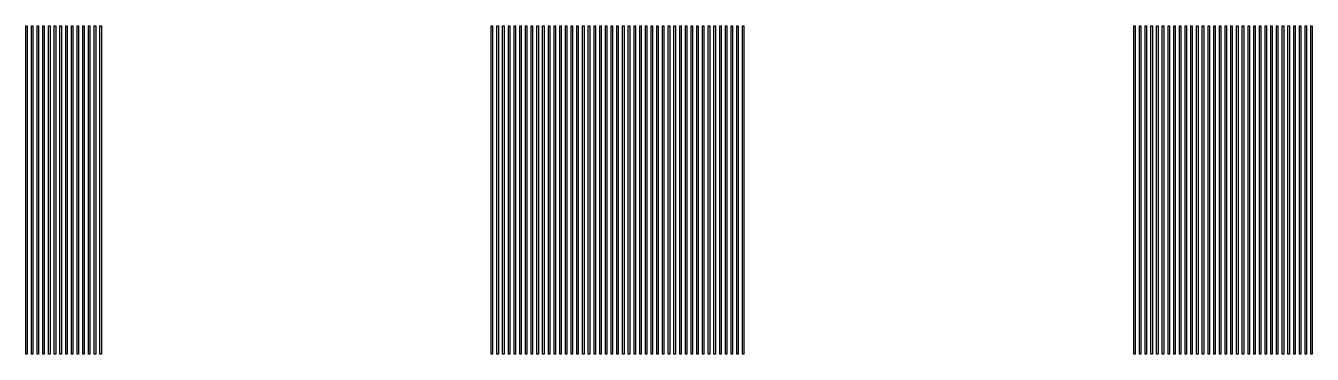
# Model space of a CAD drawing. Extents: x -25 to 122, y -49 to 104.
# Drawn here: x 11.83 to 21.01, y 12.58 to 14.93 of the extents above; entities that cross this region are included whole.
import ezdxf

# ---------------------------------------------------------------- set-up
doc = ezdxf.new("R2010")
doc.units = 0

msp = doc.modelspace()

# ---------------------------------------------------------------- linework, layer by layer
for p, q in [((11.8255, 12.5847), (11.8255, 14.9283)), ((11.8255, 14.9283), (11.8357, 14.9283)), ((11.8357, 14.9283), (11.8357, 12.5847)), ((11.8662, 12.5847), (11.8662, 14.9283)), ((11.8662, 14.9283), (11.8764, 14.9283)), ((11.8764, 14.9283), (11.8764, 12.5847)), ((11.907, 12.5847), (11.907, 14.9283)), ((11.907, 14.9283), (11.9172, 14.9283)), ((11.9172, 14.9283), (11.9172, 12.5847)), ((11.9478, 12.5847), (11.9478, 14.9283)), ((11.9478, 14.9283), (11.9579, 14.9283)), ((11.9579, 14.9283), (11.9579, 12.5847)), ((11.9885, 12.5847), (11.9885, 14.9283)), ((11.9885, 14.9283), (11.9987, 14.9283)), ((11.9987, 14.9283), (11.9987, 12.5847)), ((12.0293, 12.5847), (12.0293, 14.9283)), ((12.0293, 14.9283), (12.0395, 14.9283)), ((12.0395, 14.9283), (12.0395, 12.5847)), ((12.07, 12.5847), (12.07, 14.9283)), ((12.07, 14.9283), (12.0802, 14.9283)), ((12.0802, 14.9283), (12.0802, 12.5847)), ((12.1108, 12.5847), (12.1108, 14.9283)), ((12.1108, 14.9283), (12.121, 14.9283)), ((12.121, 14.9283), (12.121, 12.5847)), ((12.1516, 12.5847), (12.1516, 14.9283)), ((12.1516, 14.9283), (12.1618, 14.9283)), ((12.1618, 14.9283), (12.1618, 12.5847)), ((12.1923, 12.5847), (12.1923, 14.9283)), ((12.1923, 14.9283), (12.2025, 14.9283)), ((12.2025, 14.9283), (12.2025, 12.5847)), ((12.2331, 12.5847), (12.2331, 14.9283)), ((12.2331, 14.9283), (12.2433, 14.9283)), ((12.2433, 14.9283), (12.2433, 12.5847)), ((12.2738, 12.5847), (12.2738, 14.9283)), ((12.2738, 14.9283), (12.284, 14.9283)), ((12.284, 14.9283), (12.284, 12.5847)), ((12.3146, 12.5847), (12.3146, 14.9283)), ((12.3146, 14.9283), (12.3248, 14.9283)), ((12.3248, 14.9283), (12.3248, 12.5847)), ((12.3554, 12.5847), (12.3554, 14.9283)), ((12.3554, 14.9283), (12.3656, 14.9283)), ((12.3656, 14.9283), (12.3656, 12.5847)), ((15.1474, 12.5847), (15.1474, 14.9283)), ((15.1474, 14.9283), (15.1576, 14.9283)), ((15.1576, 14.9283), (15.1576, 12.5847)), ((15.1882, 12.5847), (15.1882, 14.9283)), ((15.1882, 14.9283), (15.1984, 14.9283)), ((15.1984, 14.9283), (15.1984, 12.5847)), ((15.229, 12.5847), (15.229, 14.9283)), ((15.229, 14.9283), (15.2391, 14.9283)), ((15.2391, 14.9283), (15.2391, 12.5847)), ((15.2697, 12.5847), (15.2697, 14.9283)), ((15.2697, 14.9283), (15.2799, 14.9283)), ((15.2799, 14.9283), (15.2799, 12.5847)), ((15.3105, 12.5847), (15.3105, 14.9283)), ((15.3105, 14.9283), (15.3207, 14.9283)), ((15.3207, 14.9283), (15.3207, 12.5847)), ((15.3512, 12.5847), (15.3512, 14.9283)), ((15.3512, 14.9283), (15.3614, 14.9283)), ((15.3614, 14.9283), (15.3614, 12.5847)), ((15.392, 12.5847), (15.392, 14.9283)), ((15.392, 14.9283), (15.4022, 14.9283)), ((15.4022, 14.9283), (15.4022, 12.5847)), ((15.4328, 12.5847), (15.4328, 14.9283)), ((15.4328, 14.9283), (15.4429, 14.9283)), ((15.4429, 14.9283), (15.4429, 12.5847)), ((15.4735, 12.5847), (15.4735, 14.9283)), ((15.4735, 14.9283), (15.4837, 14.9283)), ((15.4837, 14.9283), (15.4837, 12.5847)), ((15.5143, 12.5847), (15.5143, 14.9283)), ((15.5143, 14.9283), (15.5245, 14.9283)), ((15.5245, 14.9283), (15.5245, 12.5847)), ((15.555, 12.5847), (15.555, 14.9283)), ((15.555, 14.9283), (15.5652, 14.9283)), ((15.5652, 14.9283), (15.5652, 12.5847)), ((15.5958, 12.5847), (15.5958, 14.9283)), ((15.5958, 14.9283), (15.606, 14.9283)), ((15.606, 14.9283), (15.606, 12.5847)), ((15.6366, 12.5847), (15.6366, 14.9283)), ((15.6366, 14.9283), (15.6467, 14.9283)), ((15.6467, 14.9283), (15.6467, 12.5847)), ((15.6773, 12.5847), (15.6773, 14.9283)), ((15.6773, 14.9283), (15.6875, 14.9283)), ((15.6875, 14.9283), (15.6875, 12.5847)), ((15.7181, 12.5847), (15.7181, 14.9283)), ((15.7181, 14.9283), (15.7283, 14.9283)), ((15.7283, 14.9283), (15.7283, 12.5847)), ((15.7588, 12.5847), (15.7588, 14.9283)), ((15.7588, 14.9283), (15.769, 14.9283)), ((15.769, 14.9283), (15.769, 12.5847)), ((15.7996, 12.5847), (15.7996, 14.9283)), ((15.7996, 14.9283), (15.8098, 14.9283)), ((15.8098, 14.9283), (15.8098, 12.5847)), ((15.8404, 12.5847), (15.8404, 14.9283)), ((15.8404, 14.9283), (15.8505, 14.9283)), ((15.8505, 14.9283), (15.8505, 12.5847)), ((15.8811, 12.5847), (15.8811, 14.9283)), ((15.8811, 14.9283), (15.8913, 14.9283)), ((15.8913, 14.9283), (15.8913, 12.5847)), ((15.9219, 12.5847), (15.9219, 14.9283)), ((15.9219, 14.9283), (15.9321, 14.9283)), ((15.9321, 14.9283), (15.9321, 12.5847)), ((15.9626, 12.5847), (15.9626, 14.9283)), ((15.9626, 14.9283), (15.9728, 14.9283)), ((15.9728, 14.9283), (15.9728, 12.5847)), ((16.0034, 12.5847), (16.0034, 14.9283)), ((16.0034, 14.9283), (16.0136, 14.9283)), ((16.0136, 14.9283), (16.0136, 12.5847)), ((16.0442, 12.5847), (16.0442, 14.9283)), ((16.0442, 14.9283), (16.0543, 14.9283)), ((16.0543, 14.9283), (16.0543, 12.5847)), ((16.0849, 12.5847), (16.0849, 14.9283)), ((16.0849, 14.9283), (16.0951, 14.9283)), ((16.0951, 14.9283), (16.0951, 12.5847)), ((16.1257, 12.5847), (16.1257, 14.9283)), ((16.1257, 14.9283), (16.1358, 14.9283)), ((16.1358, 14.9283), (16.1358, 12.5847)), ((16.1664, 12.5847), (16.1664, 14.9283)), ((16.1664, 14.9283), (16.1766, 14.9283)), ((16.1766, 14.9283), (16.1766, 12.5847)), ((16.2072, 12.5847), (16.2072, 14.9283)), ((16.2072, 14.9283), (16.2174, 14.9283)), ((16.2174, 14.9283), (16.2174, 12.5847)), ((16.2479, 12.5847), (16.2479, 14.9283)), ((16.2479, 14.9283), (16.2581, 14.9283)), ((16.2581, 14.9283), (16.2581, 12.5847)), ((16.2887, 12.5847), (16.2887, 14.9283)), ((16.2887, 14.9283), (16.2989, 14.9283)), ((16.2989, 14.9283), (16.2989, 12.5847)), ((16.3295, 12.5847), (16.3295, 14.9283)), ((16.3295, 14.9283), (16.3396, 14.9283)), ((16.3396, 14.9283), (16.3396, 12.5847)), ((16.3702, 12.5847), (16.3702, 14.9283)), ((16.3702, 14.9283), (16.3804, 14.9283)), ((16.3804, 14.9283), (16.3804, 12.5847)), ((16.411, 12.5847), (16.411, 14.9283)), ((16.411, 14.9283), (16.4212, 14.9283)), ((16.4212, 14.9283), (16.4212, 12.5847)), ((16.4517, 12.5847), (16.4517, 14.9283)), ((16.4517, 14.9283), (16.4619, 14.9283)), ((16.4619, 14.9283), (16.4619, 12.5847)), ((16.4925, 12.5847), (16.4925, 14.9283)), ((16.4925, 14.9283), (16.5027, 14.9283)), ((16.5027, 14.9283), (16.5027, 12.5847)), ((16.5333, 12.5847), (16.5333, 14.9283)), ((16.5333, 14.9283), (16.5434, 14.9283)), ((16.5434, 14.9283), (16.5434, 12.5847)), ((16.574, 12.5847), (16.574, 14.9283)), ((16.574, 14.9283), (16.5842, 14.9283)), ((16.5842, 14.9283), (16.5842, 12.5847)), ((16.6148, 12.5847), (16.6148, 14.9283)), ((16.6148, 14.9283), (16.625, 14.9283)), ((16.625, 14.9283), (16.625, 12.5847)), ((16.6555, 12.5847), (16.6555, 14.9283)), ((16.6555, 14.9283), (16.6657, 14.9283)), ((16.6657, 14.9283), (16.6657, 12.5847)), ((16.6963, 12.5847), (16.6963, 14.9283)), ((16.6963, 14.9283), (16.7065, 14.9283)), ((16.7065, 14.9283), (16.7065, 12.5847)), ((16.7371, 12.5847), (16.7371, 14.9283)), ((16.7371, 14.9283), (16.7473, 14.9283)), ((16.7473, 14.9283), (16.7473, 12.5847)), ((16.7778, 12.5847), (16.7778, 14.9283)), ((16.7778, 14.9283), (16.788, 14.9283)), ((16.788, 14.9283), (16.788, 12.5847)), ((16.8186, 12.5847), (16.8186, 14.9283)), ((16.8186, 14.9283), (16.8288, 14.9283)), ((16.8288, 14.9283), (16.8288, 12.5847)), ((16.8593, 12.5847), (16.8593, 14.9283)), ((16.8593, 14.9283), (16.8695, 14.9283)), ((16.8695, 14.9283), (16.8695, 12.5847)), ((16.9001, 12.5847), (16.9001, 14.9283)), ((16.9001, 14.9283), (16.9103, 14.9283)), ((16.9103, 14.9283), (16.9103, 12.5847)), ((16.9409, 12.5847), (16.9409, 14.9283)), ((16.9409, 14.9283), (16.951, 14.9283)), ((16.951, 14.9283), (16.951, 12.5847)), ((19.7329, 12.5847), (19.7329, 14.9283)), ((19.7329, 14.9283), (19.7431, 14.9283)), ((19.7431, 14.9283), (19.7431, 12.5847)), ((19.7737, 12.5847), (19.7737, 14.9283)), ((19.7737, 14.9283), (19.7839, 14.9283)), ((19.7839, 14.9283), (19.7839, 12.5847)), ((19.8145, 12.5847), (19.8145, 14.9283)), ((19.8145, 14.9283), (19.8246, 14.9283)), ((19.8246, 14.9283), (19.8246, 12.5847)), ((19.8552, 12.5847), (19.8552, 14.9283)), ((19.8552, 14.9283), (19.8654, 14.9283)), ((19.8654, 14.9283), (19.8654, 12.5847)), ((19.896, 12.5847), (19.896, 14.9283)), ((19.896, 14.9283), (19.9062, 14.9283)), ((19.9062, 14.9283), (19.9062, 12.5847)), ((19.9367, 12.5847), (19.9367, 14.9283)), ((19.9367, 14.9283), (19.9469, 14.9283)), ((19.9469, 14.9283), (19.9469, 12.5847)), ((19.9775, 12.5847), (19.9775, 14.9283)), ((19.9775, 14.9283), (19.9877, 14.9283)), ((19.9877, 14.9283), (19.9877, 12.5847)), ((20.0182, 12.5847), (20.0182, 14.9283)), ((20.0182, 14.9283), (20.0285, 14.9283)), ((20.0285, 14.9283), (20.0285, 12.5847)), ((20.059, 12.5847), (20.059, 14.9283)), ((20.059, 14.9283), (20.0692, 14.9283)), ((20.0692, 14.9283), (20.0692, 12.5847)), ((20.0998, 12.5847), (20.0998, 14.9283)), ((20.0998, 14.9283), (20.11, 14.9283)), ((20.11, 14.9283), (20.11, 12.5847)), ((20.1405, 12.5847), (20.1405, 14.9283)), ((20.1405, 14.9283), (20.1507, 14.9283)), ((20.1507, 14.9283), (20.1507, 12.5847)), ((20.1813, 12.5847), (20.1813, 14.9283)), ((20.1813, 14.9283), (20.1915, 14.9283)), ((20.1915, 14.9283), (20.1915, 12.5847)), ((20.222, 12.5847), (20.222, 14.9283)), ((20.222, 14.9283), (20.2323, 14.9283)), ((20.2323, 14.9283), (20.2323, 12.5847)), ((20.2628, 12.5847), (20.2628, 14.9283)), ((20.2628, 14.9283), (20.273, 14.9283)), ((20.273, 14.9283), (20.273, 12.5847)), ((20.3036, 12.5847), (20.3036, 14.9283)), ((20.3036, 14.9283), (20.3138, 14.9283)), ((20.3138, 14.9283), (20.3138, 12.5847)), ((20.3443, 12.5847), (20.3443, 14.9283)), ((20.3443, 14.9283), (20.3545, 14.9283)), ((20.3545, 14.9283), (20.3545, 12.5847)), ((20.3851, 12.5847), (20.3851, 14.9283)), ((20.3851, 14.9283), (20.3953, 14.9283)), ((20.3953, 14.9283), (20.3953, 12.5847)), ((20.4259, 12.5847), (20.4259, 14.9283)), ((20.4259, 14.9283), (20.4361, 14.9283)), ((20.4361, 14.9283), (20.4361, 12.5847)), ((20.4666, 12.5847), (20.4666, 14.9283)), ((20.4666, 14.9283), (20.4768, 14.9283)), ((20.4768, 14.9283), (20.4768, 12.5847)), ((20.5074, 12.5847), (20.5074, 14.9283)), ((20.5074, 14.9283), (20.5176, 14.9283)), ((20.5176, 14.9283), (20.5176, 12.5847)), ((20.5481, 12.5847), (20.5481, 14.9283)), ((20.5481, 14.9283), (20.5583, 14.9283)), ((20.5583, 14.9283), (20.5583, 12.5847)), ((20.5889, 12.5847), (20.5889, 14.9283)), ((20.5889, 14.9283), (20.5991, 14.9283)), ((20.5991, 14.9283), (20.5991, 12.5847)), ((20.6297, 12.5847), (20.6297, 14.9283)), ((20.6297, 14.9283), (20.6398, 14.9283)), ((20.6398, 14.9283), (20.6398, 12.5847)), ((20.6704, 12.5847), (20.6704, 14.9283)), ((20.6704, 14.9283), (20.6806, 14.9283)), ((20.6806, 14.9283), (20.6806, 12.5847)), ((20.7112, 12.5847), (20.7112, 14.9283)), ((20.7112, 14.9283), (20.7213, 14.9283)), ((20.7213, 14.9283), (20.7213, 12.5847)), ((20.7519, 12.5847), (20.7519, 14.9283)), ((20.7519, 14.9283), (20.7621, 14.9283)), ((20.7621, 14.9283), (20.7621, 12.5847)), ((20.7927, 12.5847), (20.7927, 14.9283)), ((20.7927, 14.9283), (20.8029, 14.9283)), ((20.8029, 14.9283), (20.8029, 12.5847)), ((20.8334, 12.5847), (20.8334, 14.9283)), ((20.8334, 14.9283), (20.8436, 14.9283)), ((20.8436, 14.9283), (20.8436, 12.5847)), ((20.8742, 12.5847), (20.8742, 14.9283)), ((20.8742, 14.9283), (20.8844, 14.9283)), ((20.8844, 14.9283), (20.8844, 12.5847)), ((20.915, 12.5847), (20.915, 14.9283)), ((20.915, 14.9283), (20.9251, 14.9283)), ((20.9251, 14.9283), (20.9251, 12.5847)), ((20.9557, 12.5847), (20.9557, 14.9283)), ((20.9557, 14.9283), (20.9659, 14.9283)), ((20.9659, 14.9283), (20.9659, 12.5847)), ((20.9965, 12.5847), (20.9965, 14.9283)), ((20.9965, 14.9283), (21.0067, 14.9283)), ((21.0067, 14.9283), (21.0067, 12.5847)), ((11.8357, 12.5847), (11.8255, 12.5847)), ((11.8764, 12.5847), (11.8662, 12.5847)), ((11.9172, 12.5847), (11.907, 12.5847)), ((11.9579, 12.5847), (11.9478, 12.5847)), ((11.9987, 12.5847), (11.9885, 12.5847)), ((12.0395, 12.5847), (12.0293, 12.5847)), ((12.0802, 12.5847), (12.07, 12.5847)), ((12.121, 12.5847), (12.1108, 12.5847)), ((12.1618, 12.5847), (12.1516, 12.5847)), ((12.2025, 12.5847), (12.1923, 12.5847)), ((12.2433, 12.5847), (12.2331, 12.5847)), ((12.284, 12.5847), (12.2738, 12.5847)), ((12.3248, 12.5847), (12.3146, 12.5847)), ((12.3656, 12.5847), (12.3554, 12.5847)), ((15.1576, 12.5847), (15.1474, 12.5847)), ((15.1984, 12.5847), (15.1882, 12.5847)), ((15.2391, 12.5847), (15.229, 12.5847)), ((15.2799, 12.5847), (15.2697, 12.5847)), ((15.3207, 12.5847), (15.3105, 12.5847)), ((15.3614, 12.5847), (15.3512, 12.5847)), ((15.4022, 12.5847), (15.392, 12.5847)), ((15.4429, 12.5847), (15.4328, 12.5847)), ((15.4837, 12.5847), (15.4735, 12.5847)), ((15.5245, 12.5847), (15.5143, 12.5847)), ((15.5652, 12.5847), (15.555, 12.5847)), ((15.606, 12.5847), (15.5958, 12.5847)), ((15.6467, 12.5847), (15.6366, 12.5847)), ((15.6875, 12.5847), (15.6773, 12.5847)), ((15.7283, 12.5847), (15.7181, 12.5847)), ((15.769, 12.5847), (15.7588, 12.5847)), ((15.8098, 12.5847), (15.7996, 12.5847)), ((15.8505, 12.5847), (15.8404, 12.5847)), ((15.8913, 12.5847), (15.8811, 12.5847)), ((15.9321, 12.5847), (15.9219, 12.5847)), ((15.9728, 12.5847), (15.9626, 12.5847)), ((16.0136, 12.5847), (16.0034, 12.5847)), ((16.0543, 12.5847), (16.0442, 12.5847)), ((16.0951, 12.5847), (16.0849, 12.5847)), ((16.1358, 12.5847), (16.1257, 12.5847)), ((16.1766, 12.5847), (16.1664, 12.5847)), ((16.2174, 12.5847), (16.2072, 12.5847)), ((16.2581, 12.5847), (16.2479, 12.5847)), ((16.2989, 12.5847), (16.2887, 12.5847)), ((16.3396, 12.5847), (16.3295, 12.5847)), ((16.3804, 12.5847), (16.3702, 12.5847)), ((16.4212, 12.5847), (16.411, 12.5847)), ((16.4619, 12.5847), (16.4517, 12.5847)), ((16.5027, 12.5847), (16.4925, 12.5847)), ((16.5434, 12.5847), (16.5333, 12.5847)), ((16.5842, 12.5847), (16.574, 12.5847)), ((16.625, 12.5847), (16.6148, 12.5847)), ((16.6657, 12.5847), (16.6555, 12.5847)), ((16.7065, 12.5847), (16.6963, 12.5847)), ((16.7473, 12.5847), (16.7371, 12.5847)), ((16.788, 12.5847), (16.7778, 12.5847)), ((16.8288, 12.5847), (16.8186, 12.5847)), ((16.8695, 12.5847), (16.8593, 12.5847)), ((16.9103, 12.5847), (16.9001, 12.5847)), ((16.951, 12.5847), (16.9409, 12.5847)), ((19.7431, 12.5847), (19.7329, 12.5847)), ((19.7839, 12.5847), (19.7737, 12.5847)), ((19.8246, 12.5847), (19.8145, 12.5847)), ((19.8654, 12.5847), (19.8552, 12.5847)), ((19.9062, 12.5847), (19.896, 12.5847)), ((19.9469, 12.5847), (19.9367, 12.5847)), ((19.9877, 12.5847), (19.9775, 12.5847)), ((20.0285, 12.5847), (20.0182, 12.5847)), ((20.0692, 12.5847), (20.059, 12.5847)), ((20.11, 12.5847), (20.0998, 12.5847)), ((20.1507, 12.5847), (20.1405, 12.5847)), ((20.1915, 12.5847), (20.1813, 12.5847)), ((20.2323, 12.5847), (20.222, 12.5847)), ((20.273, 12.5847), (20.2628, 12.5847)), ((20.3138, 12.5847), (20.3036, 12.5847)), ((20.3545, 12.5847), (20.3443, 12.5847)), ((20.3953, 12.5847), (20.3851, 12.5847)), ((20.4361, 12.5847), (20.4259, 12.5847)), ((20.4768, 12.5847), (20.4666, 12.5847)), ((20.5176, 12.5847), (20.5074, 12.5847)), ((20.5583, 12.5847), (20.5481, 12.5847)), ((20.5991, 12.5847), (20.5889, 12.5847)), ((20.6398, 12.5847), (20.6297, 12.5847)), ((20.6806, 12.5847), (20.6704, 12.5847)), ((20.7213, 12.5847), (20.7112, 12.5847)), ((20.7621, 12.5847), (20.7519, 12.5847)), ((20.8029, 12.5847), (20.7927, 12.5847)), ((20.8436, 12.5847), (20.8334, 12.5847)), ((20.8844, 12.5847), (20.8742, 12.5847)), ((20.9251, 12.5847), (20.915, 12.5847)), ((20.9659, 12.5847), (20.9557, 12.5847)), ((21.0067, 12.5847), (20.9965, 12.5847))]:
    msp.add_line(p, q)

doc.saveas('drawing.dxf')
